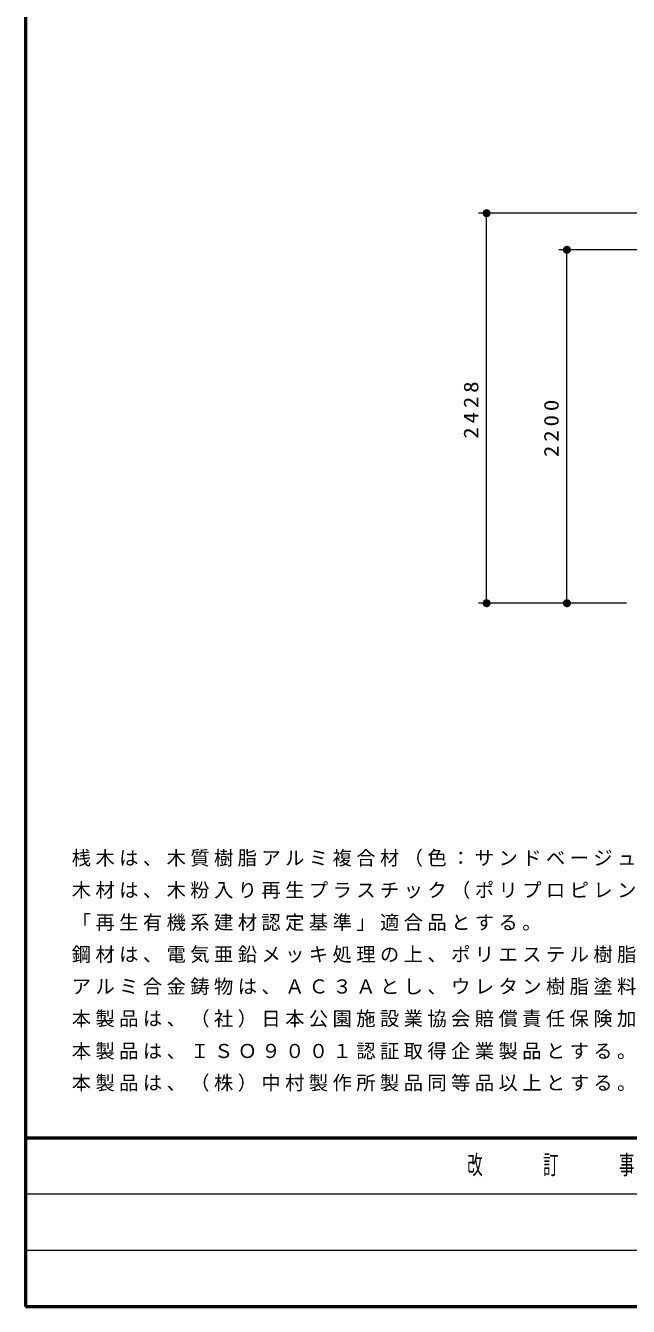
# Model space of a CAD drawing. Units: millimetres on the paper, with parts at other scales. Extents: x -385 to 0, y -10 to 267.
# Drawn here: x -385 to -309.9, y 0 to 159.5 of the extents above; entities that cross this region are included whole.
import ezdxf

# ---------------------------------------------------------------- set-up
doc = ezdxf.new("R2010")
doc.units = ezdxf.units.MM
doc.layers.add('LY_1', color=7, linetype='Continuous', lineweight=25)
doc.layers.add('LY_2', color=7, linetype='Continuous', lineweight=13)
doc.styles.add('ＭＳ ゴシック', font='')
doc.styles.get('ＭＳ ゴシック').set_extended_font_data('MS Gothic')

# ---------------------------------------------------------------- blocks, each defined once
blk = doc.blocks.new('filled_dot')
at = {"color": 0, "linetype": 'Continuous', "lineweight": -2, "const_width": 1.25}
blk.add_lwpolyline([(-0.625, 0, 1), (0.625, 0, 1)], format="xyb", close=True, dxfattribs=at)

msp = doc.modelspace()

# ---------------------------------------------------------------- linework, layer by layer
at = {"layer": 'LY_1', "lineweight": 13}
for p, q in [((-308.619, 136.109), (-328.587, 136.109)), ((-327.587, 87.549), (-327.587, 136.109)), ((-308.735, 131.549), (-318.587, 131.549)), ((-317.587, 87.549), (-317.587, 131.549)), ((-310.179, 87.549), (-328.587, 87.549))]:
    msp.add_line(p, q, dxfattribs=at)
at = {"layer": 'LY_2', "lineweight": 50}
for p, q in [((-385, 267), (-385, 0)), ((-385, 21), (0, 21)), ((-385, 0), (0, 0))]:
    msp.add_line(p, q, dxfattribs=at)
at = {"layer": 'LY_2'}
for p, q in [((-385, 14), (-243.5, 14)), ((-385, 7), (-243.5, 7))]:
    msp.add_line(p, q, dxfattribs=at)

# ---------------------------------------------------------------- block references
at = {"layer": 'LY_1', "lineweight": 13, "xscale": 0.4, "yscale": 0.4}
for p, rotation in [((-327.587, 136.109), 270), ((-317.587, 131.549), 270), ((-327.587, 87.549), 90), ((-317.587, 87.549), 90)]:
    msp.add_blockref('filled_dot', p, dxfattribs=dict(at, rotation=rotation))

# ---------------------------------------------------------------- texts
at = {"layer": 'LY_1', "char_height": 1.833, "attachment_point": 8, "rotation": 90, "style": 'ＭＳ ゴシック'}
for s, insert in [('\\T1.33;\\W1.15;2428', (-328.587, 111.829)), ('\\T1.33;\\W1.15;2200', (-318.587, 109.549))]:
    msp.add_mtext(s, dxfattribs=dict(at, insert=insert))
at = {"layer": 'LY_1', "char_height": 1.76, "attachment_point": 7, "style": 'ＭＳ ゴシック'}
for s, insert in [('\\T1.23;桟木は、木質樹脂アルミ複合材（色：サンドベージュ）とする。', (-379.253, 54.722)), ('\\T1.23;木材は、木粉入り再生プラスチック（ポリプロピレン系、色：サンディーブラウン）とし、', (-379.253, 50.722)), ('\\T1.23;「再生有機系建材認定基準」適合品とする。', (-379.253, 46.722)), ('\\T1.23;鋼材は、電気亜鉛メッキ処理の上、ポリエステル樹脂粉体塗装（チャコールグレー）仕上げとする。', (-379.253, 42.722)), ('\\T1.23;アルミ合金鋳物は、ＡＣ３Ａとし、ウレタン樹脂塗料塗装（ダークグレー）仕上げとする。', (-379.253, 38.722)), ('\\T1.23;本製品は、（社）日本公園施設業協会賠償責任保険加入製品とする。', (-379.253, 34.722)), ('\\T1.23;本製品は、ＩＳＯ９００１認証取得企業製品とする。', (-379.253, 30.722)), ('\\T1.23;本製品は、（株）中村製作所製品同等品以上とする。', (-379.253, 26.722))]:
    msp.add_mtext(s, dxfattribs=dict(at, insert=insert))
at = {"layer": 'LY_2', "color": 4, "insert": (-314.25, 17.5), "char_height": 2.346, "attachment_point": 5, "style": 'ＭＳ ゴシック'}
msp.add_mtext('\\T1.64;\\W0.6;改\u3000\u3000訂\u3000\u3000事\u3000\u3000項', dxfattribs=at)

doc.saveas('drawing.dxf')
